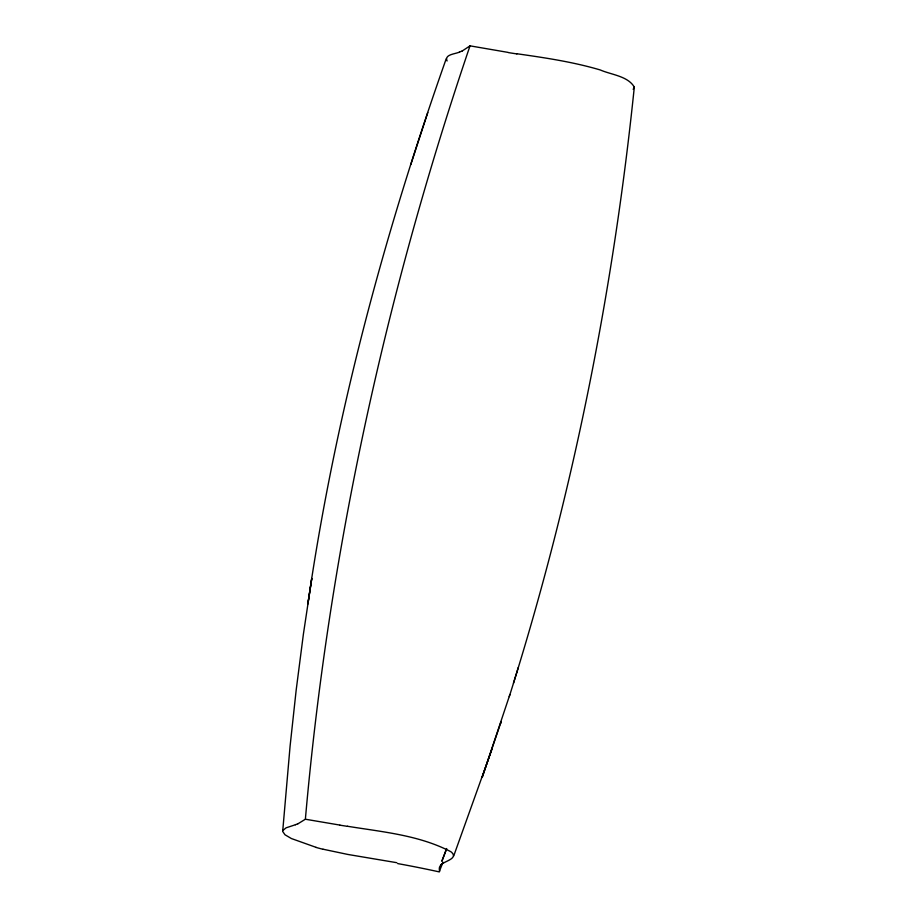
<?xml version="1.0" encoding="UTF-8"?>
<svg xmlns="http://www.w3.org/2000/svg" width="917" height="917" viewBox="0 0 917 917"><rect width="100%" height="100%" fill="white"/><g stroke="black" fill="none" stroke-linecap="round" stroke-linejoin="round"><path stroke-width="1.38" d="M459.612 52.005C455.978 53.988 443.954 54.263 447.072 60.992M316.09 847.354L291.411 838.551L284.981 834.768L282.688 831.41L290.093 746.071L296.191 689.985L303.401 634.117L311.78 578.467L307.848 603.994L309.579 592.359M297.91 823.821L305.372 819.225C328.481 555.966 384.934 295.95 470.02 45.85L508.201 52.418M516.615 53.713C544.732 57.714 572.965 61.886 600.257 69.956C611.352 74.804 627.755 75.973 634.312 87.069C613.014 293.727 572.025 498.539 509.256 696.656M634.312 87.069L633.177 89.362M441.948 864.066C445.261 861.132 457.927 858.392 451.852 852.523A43.672 7.474 12.5 0 0 450.751 851.664C418.977 835.089 382.332 831.925 347.486 826.263M309.923 590.078C337.227 408.856 385.22 231.222 446.281 58.573M513.474 683.176L518.311 667.473M500.544 723.628L501.186 721.553L482.193 777.364L509.909 694.513M410.782 164.601L427.78 112.562M492.2 748.49L453.697 855.985M446.51 849.016L441.845 861.292L446.671 848.546M443.003 862.267L439.438 871.15M282.814 830.515L286.104 827.822L295.572 824.704M440.699 865.224L439.621 866.909A205.993 35.098 12.5 0 0 439.713 871.207M470.02 45.85L462.168 51.031M339.852 825.082L305.372 819.225M396.843 862.702L347.852 854.449L323.093 849.222M397.691 863.585A193.258 31.579 12.6 0 1 439.369 871.918M323.025 849.28A44.348 7.611 12.7 0 1 315.952 847.4M297.807 823.798A217.959 36.818 12.3 0 1 295.457 824.67M462.088 51.008A225.914 38.503 12.6 0 1 459.509 51.971M347.635 826.366A216.882 35.878 12.5 0 1 339.989 825.185M440.55 865.178A169.611 29.012 12.9 0 1 441.719 864.009M516.901 53.92A226.006 39.03 12.7 0 1 508.454 52.613"/></g></svg>
